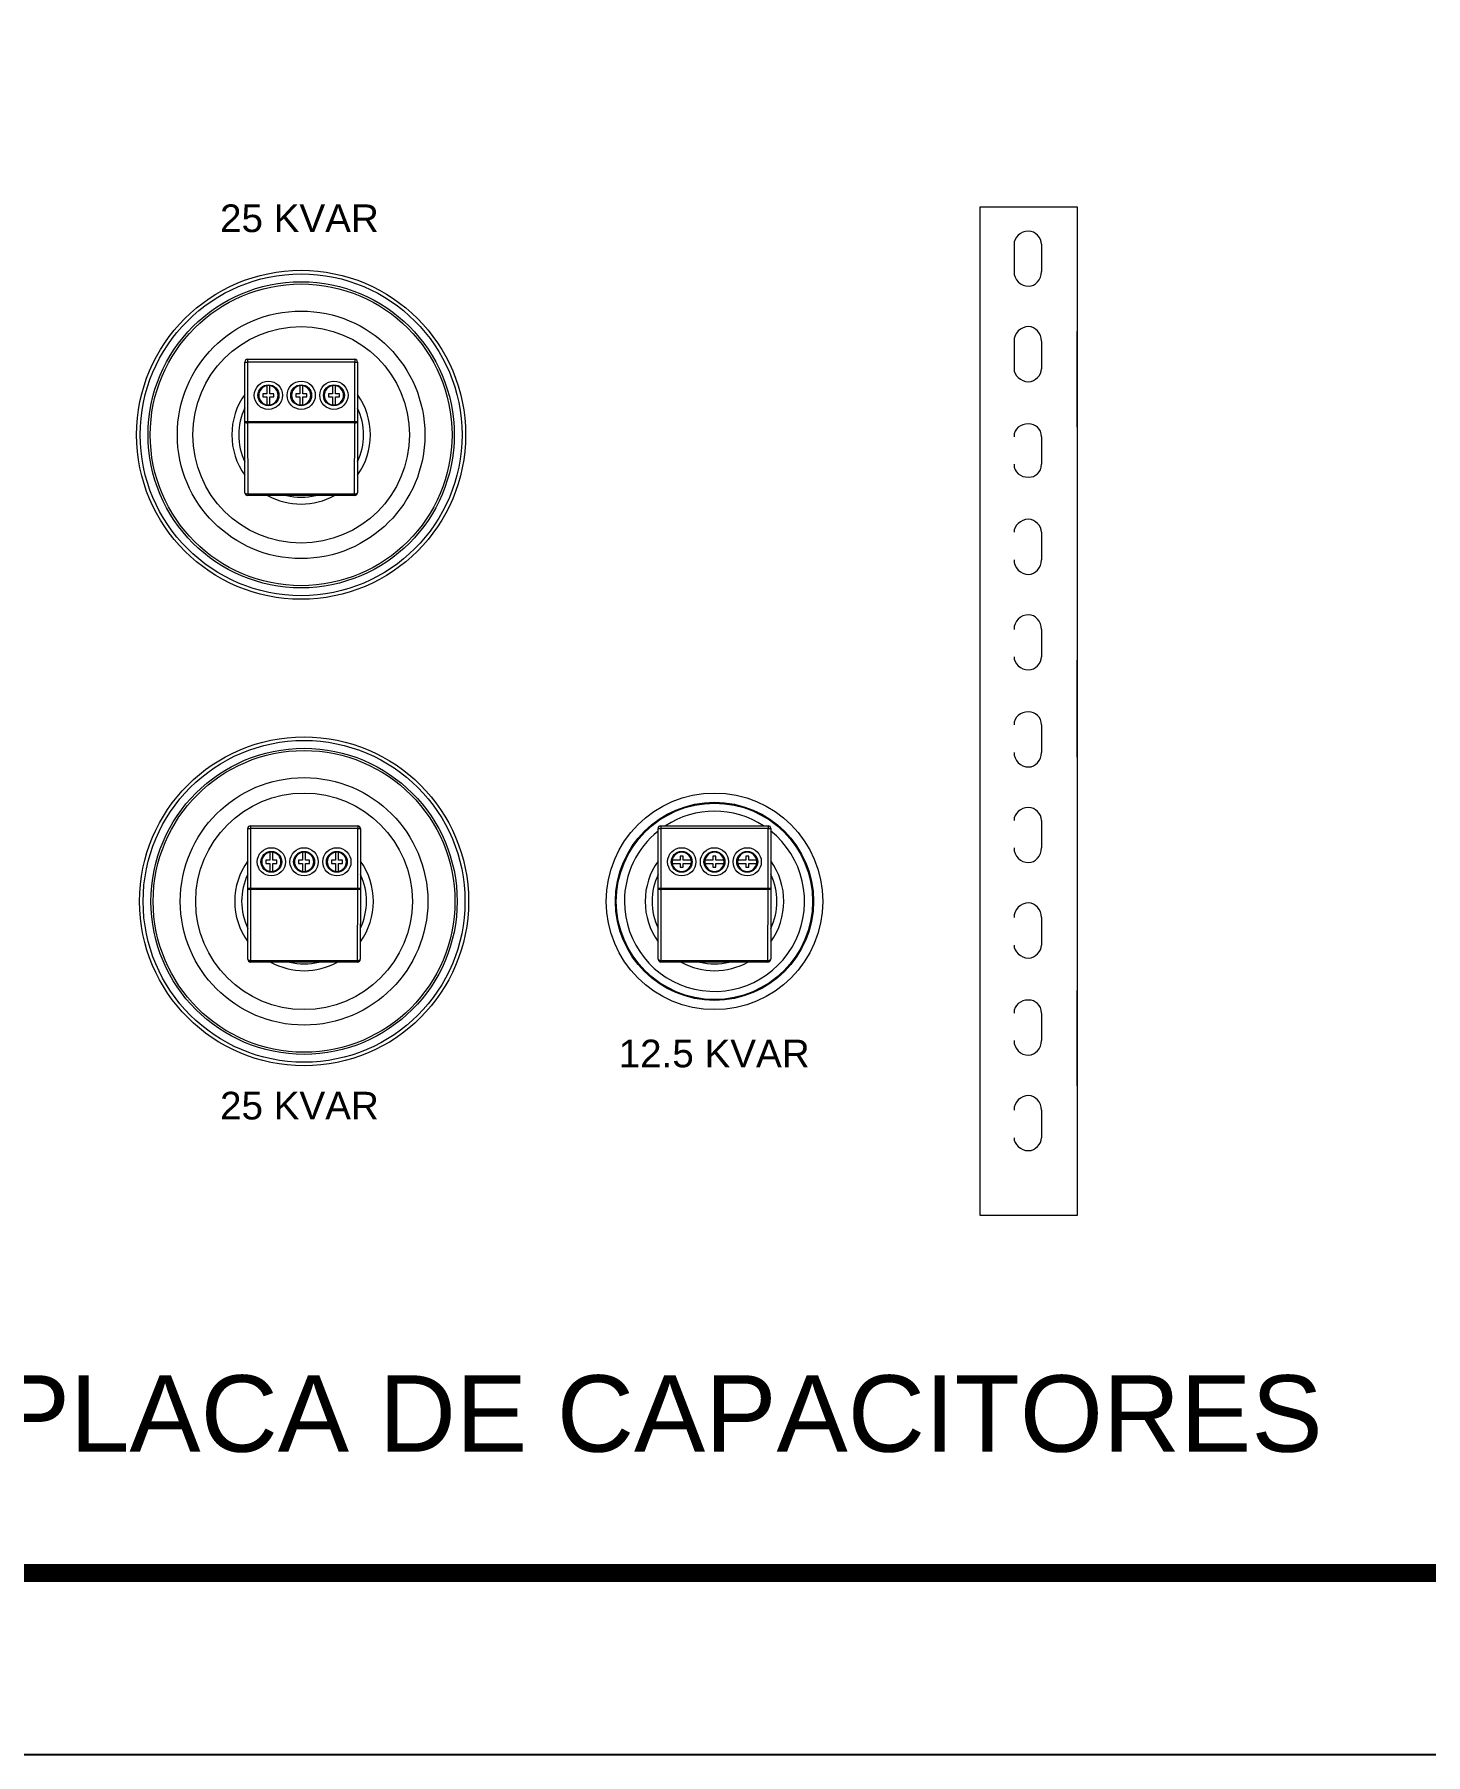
# Model space of a CAD drawing. Header units: millimetres. Extents: x 1004 to 59588, y 686 to 38112.
# Drawn here: x 44425 to 44931, y 35341 to 35966 of the extents above; entities that cross this region are included whole.
import ezdxf

# ---------------------------------------------------------------- set-up
doc = ezdxf.new("R2010")
doc.units = ezdxf.units.MM
for name, color, linetype in [('ARQ-FOLHA', 7, 'Continuous'), ('PDF4_Geometry', 7, 'Continuous'), ('PDF4_Text', 7, 'Continuous')]:
    doc.layers.add(name, color=color, linetype=linetype)
doc.styles.add('PDF Arial', font='arial.ttf')
doc.styles.get("Standard").update_dxf_attribs({"font": 'arial.ttf'})

# ---------------------------------------------------------------- blocks, each defined once
blk = doc.blocks.new('FOLHA A2')
at = {"layer": 'ARQ-FOLHA'}
blk.add_line((0, -420), (594, -420), dxfattribs=at)
at = {"layer": 'ARQ-FOLHA', "const_width": 1}
blk.add_lwpolyline([(25, -410), (584, -410), (584, -10), (25, -10), (25, -410)], dxfattribs=at)

msp = doc.modelspace()

# ---------------------------------------------------------------- linework, layer by layer
at = {"color": 7, "linetype": 'Continuous', "lineweight": 15}
for p, q in [((44501.81, 35847.35), (44502.81, 35847.35)), ((44501.81, 35825.7), (44501.81, 35847.35)), ((44502.81, 35848.35), (44541.78, 35848.35)), ((44502.81, 35848.35), (44502.81, 35847.35)), ((44541.78, 35847.35), (44502.81, 35847.35)), ((44502.81, 35847.35), (44502.81, 35825.7)), ((44541.78, 35848.35), (44541.78, 35847.35)), ((44541.78, 35825.7), (44541.78, 35847.35)), ((44541.78, 35847.35), (44542.78, 35847.35)), ((44542.78, 35847.35), (44542.78, 35825.7)), ((44509.85, 35838.73), (44509.85, 35835.82)), ((44510.95, 35835.82), (44510.95, 35838.73)), ((44521.75, 35838.73), (44521.75, 35835.82)), ((44522.85, 35835.82), (44522.85, 35838.73)), ((44533.65, 35838.73), (44533.65, 35835.82)), ((44534.75, 35835.82), (44534.75, 35838.73)), ((44509.85, 35835.82), (44508.4, 35835.82)), ((44508.4, 35835.82), (44508.4, 35834.72)), ((44508.4, 35834.72), (44509.85, 35834.72)), ((44509.85, 35834.72), (44509.85, 35831.82)), ((44512.4, 35835.82), (44510.95, 35835.82)), ((44510.95, 35831.82), (44510.95, 35834.72)), ((44510.95, 35834.72), (44512.4, 35834.72)), ((44512.4, 35834.72), (44512.4, 35835.82)), ((44521.75, 35835.82), (44520.3, 35835.82)), ((44520.3, 35835.82), (44520.3, 35834.72)), ((44520.3, 35834.72), (44521.75, 35834.72)), ((44521.75, 35834.72), (44521.75, 35831.82)), ((44524.3, 35835.82), (44522.85, 35835.82)), ((44522.85, 35831.82), (44522.85, 35834.72)), ((44522.85, 35834.72), (44524.3, 35834.72)), ((44524.3, 35834.72), (44524.3, 35835.82)), ((44533.65, 35835.82), (44532.2, 35835.82)), ((44532.2, 35835.82), (44532.2, 35834.72)), ((44532.2, 35834.72), (44533.65, 35834.72)), ((44533.65, 35834.72), (44533.65, 35831.82)), ((44536.2, 35835.82), (44534.75, 35835.82)), ((44534.75, 35831.82), (44534.75, 35834.72)), ((44534.75, 35834.72), (44536.2, 35834.72)), ((44536.2, 35834.72), (44536.2, 35835.82)), ((44501.81, 35825.7), (44502.81, 35825.7)), ((44501.86, 35799.85), (44501.81, 35825.7)), ((44502.81, 35825.7), (44541.78, 35825.7)), ((44502.81, 35825.7), (44502.81, 35825.27)), ((44541.78, 35825.27), (44502.81, 35825.27)), ((44502.81, 35825.27), (44502.86, 35799.42)), ((44541.73, 35799.42), (44541.78, 35825.27)), ((44541.78, 35825.7), (44542.78, 35825.7)), ((44541.78, 35825.7), (44541.78, 35825.27)), ((44542.78, 35825.7), (44542.73, 35799.85)), ((44502.86, 35799.42), (44541.73, 35799.42)), ((44502.86, 35799.42), (44502.86, 35798.85)), ((44541.73, 35798.85), (44502.86, 35798.85)), ((44541.73, 35799.42), (44541.73, 35798.85)), ((44502.87, 35677.82), (44503.87, 35677.82)), ((44502.87, 35656.17), (44502.87, 35677.82)), ((44503.87, 35678.82), (44542.84, 35678.82)), ((44503.87, 35678.82), (44503.87, 35677.82)), ((44542.84, 35677.82), (44503.87, 35677.82)), ((44503.87, 35677.82), (44503.87, 35656.17)), ((44542.84, 35678.82), (44542.84, 35677.82)), ((44542.84, 35656.17), (44542.84, 35677.82)), ((44542.84, 35677.82), (44543.84, 35677.82)), ((44543.84, 35677.82), (44543.84, 35656.17)), ((44651.98, 35677.82), (44652.98, 35677.82)), ((44651.98, 35656.17), (44651.98, 35677.82)), ((44652.98, 35678.82), (44691.95, 35678.82)), ((44652.98, 35678.82), (44652.98, 35677.82)), ((44691.95, 35677.82), (44652.98, 35677.82)), ((44652.98, 35677.82), (44652.98, 35656.17)), ((44691.95, 35678.82), (44691.95, 35677.82)), ((44691.95, 35656.17), (44691.95, 35677.82)), ((44691.95, 35677.82), (44692.95, 35677.82)), ((44692.95, 35677.82), (44692.95, 35656.17)), ((44510.91, 35669.2), (44510.91, 35666.29)), ((44512.01, 35666.29), (44512.01, 35669.2)), ((44522.81, 35669.2), (44522.81, 35666.29)), ((44523.91, 35666.29), (44523.91, 35669.2)), ((44534.71, 35669.2), (44534.71, 35666.29)), ((44535.81, 35666.29), (44535.81, 35669.2)), ((44660.01, 35667.74), (44660.01, 35666.29)), ((44661.11, 35667.74), (44660.01, 35667.74)), ((44661.11, 35666.29), (44661.11, 35667.74)), ((44673.01, 35667.74), (44671.91, 35667.74)), ((44671.91, 35667.74), (44671.91, 35666.29)), ((44673.01, 35666.29), (44673.01, 35667.74)), ((44684.91, 35667.74), (44683.81, 35667.74)), ((44683.81, 35667.74), (44683.81, 35666.29)), ((44684.91, 35666.29), (44684.91, 35667.74)), ((44510.91, 35666.29), (44509.46, 35666.29)), ((44509.46, 35666.29), (44509.46, 35665.19)), ((44509.46, 35665.19), (44510.91, 35665.19)), ((44510.91, 35665.19), (44510.91, 35662.29)), ((44513.46, 35666.29), (44512.01, 35666.29)), ((44512.01, 35662.29), (44512.01, 35665.19)), ((44512.01, 35665.19), (44513.46, 35665.19)), ((44513.46, 35665.19), (44513.46, 35666.29)), ((44522.81, 35666.29), (44521.36, 35666.29)), ((44521.36, 35666.29), (44521.36, 35665.19)), ((44521.36, 35665.19), (44522.81, 35665.19)), ((44522.81, 35665.19), (44522.81, 35662.29)), ((44525.36, 35666.29), (44523.91, 35666.29)), ((44523.91, 35662.29), (44523.91, 35665.19)), ((44523.91, 35665.19), (44525.36, 35665.19)), ((44525.36, 35665.19), (44525.36, 35666.29)), ((44534.71, 35666.29), (44533.26, 35666.29)), ((44533.26, 35666.29), (44533.26, 35665.19)), ((44533.26, 35665.19), (44534.71, 35665.19)), ((44534.71, 35665.19), (44534.71, 35662.29)), ((44537.26, 35666.29), (44535.81, 35666.29)), ((44535.81, 35662.29), (44535.81, 35665.19)), ((44535.81, 35665.19), (44537.26, 35665.19)), ((44537.26, 35665.19), (44537.26, 35666.29)), ((44660.01, 35666.29), (44657.11, 35666.29)), ((44657.11, 35665.19), (44660.01, 35665.19)), ((44660.01, 35665.19), (44660.01, 35663.74)), ((44660.01, 35663.74), (44661.11, 35663.74)), ((44664.02, 35666.29), (44661.11, 35666.29)), ((44661.11, 35665.19), (44664.02, 35665.19)), ((44661.11, 35663.74), (44661.11, 35665.19)), ((44671.91, 35666.29), (44669.01, 35666.29)), ((44669.01, 35665.19), (44671.91, 35665.19)), ((44671.91, 35665.19), (44671.91, 35663.74)), ((44671.91, 35663.74), (44673.01, 35663.74)), ((44675.92, 35666.29), (44673.01, 35666.29)), ((44673.01, 35663.74), (44673.01, 35665.19)), ((44673.01, 35665.19), (44675.92, 35665.19)), ((44683.81, 35666.29), (44680.91, 35666.29)), ((44680.91, 35665.19), (44683.81, 35665.19)), ((44683.81, 35665.19), (44683.81, 35663.74)), ((44683.81, 35663.74), (44684.91, 35663.74)), ((44687.82, 35666.29), (44684.91, 35666.29)), ((44684.91, 35665.19), (44687.82, 35665.19)), ((44684.91, 35663.74), (44684.91, 35665.19)), ((44502.87, 35656.17), (44503.87, 35656.17)), ((44502.92, 35630.32), (44502.87, 35656.17)), ((44503.87, 35656.17), (44542.84, 35656.17)), ((44503.87, 35656.17), (44503.87, 35655.74)), ((44542.84, 35655.74), (44503.87, 35655.74)), ((44503.87, 35655.74), (44503.92, 35629.89)), ((44542.79, 35629.89), (44542.84, 35655.74)), ((44542.84, 35656.17), (44543.84, 35656.17)), ((44542.84, 35656.17), (44542.84, 35655.74)), ((44543.84, 35656.17), (44543.79, 35630.32)), ((44651.98, 35656.17), (44652.98, 35656.17)), ((44652.03, 35630.32), (44651.98, 35656.17)), ((44652.98, 35656.17), (44691.95, 35656.17)), ((44652.98, 35656.17), (44652.98, 35655.74)), ((44691.95, 35655.74), (44652.98, 35655.74)), ((44652.98, 35655.74), (44653.03, 35629.89)), ((44691.89, 35629.89), (44691.95, 35655.74)), ((44691.95, 35656.17), (44692.95, 35656.17)), ((44691.95, 35656.17), (44691.95, 35655.74)), ((44692.95, 35656.17), (44692.89, 35630.32)), ((44503.92, 35629.89), (44542.79, 35629.89)), ((44503.92, 35629.89), (44503.92, 35629.32)), ((44542.79, 35629.32), (44503.92, 35629.32)), ((44542.79, 35629.89), (44542.79, 35629.32)), ((44653.03, 35629.89), (44691.89, 35629.89)), ((44653.03, 35629.89), (44653.03, 35629.32)), ((44691.89, 35629.32), (44653.03, 35629.32)), ((44691.89, 35629.89), (44691.89, 35629.32))]:
    msp.add_line(p, q, dxfattribs=at)
at = {"color": 7, "linetype": 'Continuous', "lineweight": 15, "flags": 128}
for points in [[(44501.81, 35825.7), (44501.83, 35825.61), (44501.88, 35825.53), (44501.98, 35825.46), (44502.1, 35825.39), (44502.25, 35825.34), (44502.43, 35825.3), (44502.61, 35825.27), (44502.81, 35825.27)], [(44541.78, 35825.27), (44541.98, 35825.27), (44542.16, 35825.3), (44542.34, 35825.34), (44542.49, 35825.39), (44542.61, 35825.46), (44542.71, 35825.53), (44542.76, 35825.61), (44542.78, 35825.7)], [(44501.86, 35799.85), (44501.88, 35799.77), (44501.94, 35799.69), (44502.03, 35799.61), (44502.16, 35799.55), (44502.31, 35799.5), (44502.48, 35799.46), (44502.67, 35799.43), (44502.86, 35799.42)], [(44541.73, 35799.42), (44541.92, 35799.43), (44542.11, 35799.46), (44542.28, 35799.5), (44542.44, 35799.55), (44542.56, 35799.61), (44542.65, 35799.69), (44542.71, 35799.77), (44542.73, 35799.85)], [(44502.87, 35656.17), (44502.89, 35656.08), (44502.95, 35656), (44503.04, 35655.93), (44503.16, 35655.86), (44503.31, 35655.81), (44503.49, 35655.77), (44503.68, 35655.74), (44503.87, 35655.74)], [(44542.84, 35655.74), (44543.04, 35655.74), (44543.23, 35655.77), (44543.4, 35655.81), (44543.55, 35655.86), (44543.67, 35655.93), (44543.77, 35656), (44543.82, 35656.08), (44543.84, 35656.17)], [(44651.98, 35656.17), (44652, 35656.08), (44652.05, 35656), (44652.14, 35655.93), (44652.27, 35655.86), (44652.42, 35655.81), (44652.59, 35655.77), (44652.78, 35655.74), (44652.98, 35655.74)], [(44691.95, 35655.74), (44692.14, 35655.74), (44692.33, 35655.77), (44692.51, 35655.81), (44692.66, 35655.86), (44692.78, 35655.93), (44692.87, 35656), (44692.93, 35656.08), (44692.95, 35656.17)], [(44502.92, 35630.32), (44502.94, 35630.24), (44503, 35630.16), (44503.09, 35630.08), (44503.22, 35630.02), (44503.37, 35629.97), (44503.54, 35629.93), (44503.73, 35629.9), (44503.92, 35629.89)], [(44542.79, 35629.89), (44542.98, 35629.9), (44543.17, 35629.93), (44543.35, 35629.97), (44543.5, 35630.02), (44543.62, 35630.08), (44543.71, 35630.16), (44543.77, 35630.24), (44543.79, 35630.32)], [(44652.03, 35630.32), (44652.05, 35630.24), (44652.11, 35630.16), (44652.2, 35630.08), (44652.32, 35630.02), (44652.47, 35629.97), (44652.65, 35629.93), (44652.84, 35629.9), (44653.03, 35629.89)], [(44691.89, 35629.89), (44692.09, 35629.9), (44692.28, 35629.93), (44692.45, 35629.97), (44692.6, 35630.02), (44692.73, 35630.08), (44692.82, 35630.16), (44692.88, 35630.24), (44692.89, 35630.32)]]:
    msp.add_lwpolyline(points, dxfattribs=at)
at = {"color": 7, "linetype": 'Continuous', "lineweight": 15}
for centre, radius in [((44522.28, 35820.91), 59.77), ((44522.28, 35820.91), 58.47), ((44522.28, 35820.91), 55.62), ((44522.28, 35820.91), 54.82), ((44522.28, 35820.91), 44.97), ((44522.28, 35820.91), 39.35), ((44510.4, 35835.27), 5.13), ((44510.4, 35835.27), 3.8), ((44522.3, 35835.27), 5.13), ((44522.3, 35835.27), 3.8), ((44534.2, 35835.27), 5.13), ((44534.2, 35835.27), 3.8), ((44523.35, 35651.38), 59.77), ((44523.35, 35651.38), 58.47), ((44523.35, 35651.38), 55.62), ((44523.35, 35651.38), 54.82), ((44523.35, 35651.38), 44.97), ((44523.35, 35651.38), 39.35), ((44672.47, 35651.38), 39.36), ((44672.47, 35651.38), 36), ((44672.47, 35651.38), 35.67), ((44511.46, 35665.74), 5.13), ((44511.46, 35665.74), 3.8), ((44523.36, 35665.74), 5.13), ((44523.36, 35665.74), 3.8), ((44535.26, 35665.74), 5.13), ((44535.26, 35665.74), 3.8), ((44660.56, 35665.74), 5.13), ((44660.56, 35665.74), 3.8), ((44672.46, 35665.74), 5.13), ((44672.46, 35665.74), 3.8), ((44684.36, 35665.74), 5.13), ((44684.36, 35665.74), 3.8)]:
    msp.add_circle(centre, radius, dxfattribs=at)
for centre, radius, start, end in [((44502.81, 35847.35), 1, 90.00128, 179.99872), ((44541.78, 35847.35), 1, 0, 90), ((44510.4, 35835.27), 3.5, 99.0411, 260.9589), ((44510.4, 35835.27), 3.5, 80.9589, 99.0411), ((44510.4, 35835.27), 3.5, 279.0411, 80.9589), ((44522.3, 35835.27), 3.5, 99.0411, 260.9589), ((44522.3, 35835.27), 3.5, 80.9589, 99.0411), ((44522.3, 35835.27), 3.5, 279.0411, 80.9589), ((44534.2, 35835.27), 3.5, 99.0411, 260.9589), ((44534.2, 35835.27), 3.5, 80.9589, 99.0411), ((44534.2, 35835.27), 3.5, 279.0411, 80.9589), ((44522.28, 35820.91), 25.19, 144.35696, 180), ((44522.28, 35820.91), 22.69, 154.44714, 180), ((44510.4, 35835.27), 3.5, 260.9589, 279.0411), ((44522.3, 35835.27), 3.5, 260.9589, 279.0411), ((44534.2, 35835.27), 3.5, 260.9589, 279.0411), ((44522.28, 35820.91), 25.19, 324.32118, 35.55342), ((44522.28, 35820.91), 22.69, 334.40438, 25.41826), ((44522.28, 35820.91), 25.19, 180, 215.63095), ((44522.28, 35820.91), 22.69, 180, 205.72993), ((44502.86, 35799.85), 1, 180.1188, 270), ((44522.28, 35820.91), 25.19, 241.10667, 298.89333), ((44522.28, 35820.91), 22.69, 256.40213, 283.59787), ((44541.73, 35799.85), 1, 270, 359.8812), ((44672.47, 35651.38), 32.73, 56.96321, 123.03679), ((44503.87, 35677.82), 1, 90.00128, 179.99872), ((44542.84, 35677.82), 1, 0, 90), ((44672.47, 35651.38), 32.73, 180, 51.57153), ((44672.47, 35651.38), 32.73, 128.77107, 180), ((44652.98, 35677.82), 1, 90, 180), ((44691.95, 35677.82), 1, 0, 90), ((44511.46, 35665.74), 3.5, 99.0411, 260.9589), ((44511.46, 35665.74), 3.5, 80.9589, 99.0411), ((44511.46, 35665.74), 3.5, 279.0411, 80.9589), ((44523.36, 35665.74), 3.5, 99.0411, 260.9589), ((44523.36, 35665.74), 3.5, 80.9589, 99.0411), ((44523.36, 35665.74), 3.5, 279.0411, 80.9589), ((44535.26, 35665.74), 3.5, 99.0411, 260.9589), ((44535.26, 35665.74), 3.5, 80.9589, 99.0411), ((44535.26, 35665.74), 3.5, 279.0411, 80.9589), ((44660.56, 35665.74), 3.5, 9.0411, 170.9589), ((44672.46, 35665.74), 3.5, 9.0411, 170.9589), ((44684.36, 35665.74), 3.5, 9.0411, 170.9589), ((44523.35, 35651.38), 25.19, 144.35696, 180), ((44511.46, 35665.74), 3.5, 260.9589, 279.0411), ((44523.36, 35665.74), 3.5, 260.9589, 279.0411), ((44535.26, 35665.74), 3.5, 260.9589, 279.0411), ((44523.35, 35651.38), 25.19, 324.32118, 35.55342), ((44672.47, 35651.38), 25.19, 144.44658, 180), ((44660.56, 35665.74), 3.5, 170.9589, 189.0411), ((44660.56, 35665.74), 3.5, 189.0411, 350.9589), ((44660.56, 35665.74), 3.5, 350.9589, 9.0411), ((44672.46, 35665.74), 3.5, 170.9589, 189.0411), ((44672.46, 35665.74), 3.5, 189.0411, 350.9589), ((44672.46, 35665.74), 3.5, 350.9589, 9.0411), ((44684.36, 35665.74), 3.5, 170.9589, 189.0411), ((44684.36, 35665.74), 3.5, 189.0411, 350.9589), ((44684.36, 35665.74), 3.5, 350.9589, 9.0411), ((44672.47, 35651.38), 25.19, 324.32118, 35.64304), ((44523.35, 35651.38), 22.69, 154.44714, 180), ((44523.35, 35651.38), 22.69, 334.40438, 25.41826), ((44672.47, 35651.38), 22.69, 154.58174, 180), ((44672.47, 35651.38), 22.69, 334.27007, 25.55286), ((44523.35, 35651.38), 25.19, 180, 215.63095), ((44523.35, 35651.38), 22.69, 180, 205.72993), ((44672.47, 35651.38), 25.19, 180, 215.63095), ((44672.47, 35651.38), 22.69, 180, 205.59562), ((44503.92, 35630.32), 1, 180.1188, 270), ((44542.79, 35630.32), 1, 270, 359.8812), ((44653.03, 35630.32), 1, 180.1188, 270), ((44691.89, 35630.32), 1, 270, 359.8812), ((44523.35, 35651.38), 25.19, 241.10667, 298.89333), ((44523.35, 35651.38), 22.69, 256.40213, 283.59787), ((44672.47, 35651.38), 25.19, 241.35342, 298.88451), ((44672.47, 35651.38), 22.69, 256.40213, 283.59787)]:
    msp.add_arc(centre, radius, start, end, dxfattribs=at)
at = {"layer": 'PDF4_Geometry', "lineweight": 0}
for points in [[(44804.24, 35537.27), (44768.95, 35537.27), (44768.95, 35903.73), (44804.24, 35903.73)], [(44804.24, 35823.73), (44804.24, 35858.44)], [(44804.24, 35703.74), (44804.24, 35739.03)], [(44804.24, 35584.32), (44804.24, 35619.03)]]:
    msp.add_lwpolyline(points, close=True, dxfattribs=at)
for points in [[(44768.95, 35903.73), (44804.24, 35903.73)], [(44781.3, 35890.21), (44781.3, 35890.21)], [(44791.3, 35890.21), (44791.3, 35880.21)], [(44781.3, 35854.91), (44781.3, 35854.91)], [(44791.3, 35854.91), (44791.3, 35844.91)], [(44781.3, 35820.21), (44781.3, 35820.21)], [(44791.3, 35820.21), (44791.3, 35810.21)], [(44781.3, 35785.5), (44781.3, 35785.5)], [(44791.3, 35785.5), (44791.3, 35775.5)], [(44781.3, 35750.21), (44781.3, 35750.21)], [(44791.3, 35750.21), (44791.3, 35740.21)], [(44781.3, 35715.5), (44781.3, 35715.5)], [(44791.3, 35715.5), (44791.3, 35705.5)], [(44781.3, 35680.79), (44781.3, 35680.79)], [(44791.3, 35680.79), (44791.3, 35670.79)], [(44781.3, 35645.5), (44781.3, 35645.5)], [(44791.3, 35645.5), (44791.3, 35635.5)], [(44781.3, 35610.79), (44781.3, 35610.79)], [(44791.3, 35610.79), (44791.3, 35600.79)], [(44781.3, 35575.5), (44781.3, 35575.5)], [(44791.3, 35575.5), (44791.3, 35565.5)]]:
    msp.add_lwpolyline(points, dxfattribs=at)
for points in [[(44781.3, 35890.21), (44781.3, 35880.21, 0.416667), (44786.6, 35874.91)], [(44786.6, 35860.21, 0.416667), (44781.3, 35854.91), (44781.3, 35844.91)]]:
    msp.add_lwpolyline(points, format="xyb", dxfattribs=at)
for centre, start, end in [((44786.57, 35775.48), 179.76027, 270.23973), ((44786.57, 35750.23), 89.76027, 180.23973), ((44786.57, 35705.48), 179.76027, 270.23973), ((44786.57, 35670.77), 179.76027, 270.23973), ((44786.57, 35645.52), 89.76027, 180.23973), ((44786.57, 35600.77), 179.76027, 270.23973), ((44786.57, 35575.52), 89.76027, 180.23973)]:
    msp.add_arc(centre, 5.27, start, end, dxfattribs=at)
for points in [[(44786.6, 35894.91), (44783.66, 35894.91), (44781.3, 35892.56), (44781.3, 35890.21)], [(44791.3, 35890.21), (44791.3, 35892.56), (44788.95, 35894.91), (44786.6, 35894.91)], [(44786.6, 35874.91), (44788.95, 35874.91), (44791.3, 35877.26), (44791.3, 35880.21)], [(44791.3, 35854.91), (44791.3, 35857.85), (44788.95, 35860.21), (44786.6, 35860.21)], [(44781.3, 35844.91), (44781.3, 35842.56), (44783.66, 35840.21), (44786.6, 35840.21)], [(44786.6, 35840.21), (44788.95, 35840.21), (44791.3, 35842.56), (44791.3, 35844.91)], [(44786.6, 35824.91), (44783.66, 35824.91), (44781.3, 35823.15), (44781.3, 35820.21)], [(44791.3, 35820.21), (44791.3, 35823.15), (44788.95, 35824.91), (44786.6, 35824.91)], [(44781.3, 35810.21), (44781.3, 35807.26), (44783.66, 35805.5), (44786.6, 35805.5)], [(44786.6, 35805.5), (44788.95, 35805.5), (44791.3, 35807.26), (44791.3, 35810.21)], [(44786.6, 35790.21), (44783.66, 35790.21), (44781.3, 35787.85), (44781.3, 35785.5)], [(44791.3, 35785.5), (44791.3, 35787.85), (44788.95, 35790.21), (44786.6, 35790.21)], [(44786.6, 35770.21), (44788.95, 35770.21), (44791.3, 35772.56), (44791.3, 35775.5)], [(44791.3, 35750.21), (44791.3, 35753.15), (44788.95, 35755.5), (44786.6, 35755.5)], [(44781.3, 35740.21), (44781.3, 35737.85), (44783.66, 35735.5), (44786.6, 35735.5)], [(44786.6, 35735.5), (44788.95, 35735.5), (44791.3, 35737.85), (44791.3, 35740.21)], [(44786.6, 35720.21), (44783.66, 35720.21), (44781.3, 35718.44), (44781.3, 35715.5)], [(44791.3, 35715.5), (44791.3, 35718.44), (44788.95, 35720.21), (44786.6, 35720.21)], [(44786.6, 35700.21), (44788.95, 35700.21), (44791.3, 35702.56), (44791.3, 35705.5)], [(44786.6, 35685.5), (44783.66, 35685.5), (44781.3, 35683.15), (44781.3, 35680.79)], [(44791.3, 35680.79), (44791.3, 35683.15), (44788.95, 35685.5), (44786.6, 35685.5)], [(44786.6, 35665.5), (44788.95, 35665.5), (44791.3, 35667.85), (44791.3, 35670.79)], [(44791.3, 35645.5), (44791.3, 35648.44), (44788.95, 35650.79), (44786.6, 35650.79)], [(44781.3, 35635.5), (44781.3, 35633.15), (44783.66, 35630.79), (44786.6, 35630.79)], [(44786.6, 35630.79), (44788.95, 35630.79), (44791.3, 35633.15), (44791.3, 35635.5)], [(44786.6, 35615.5), (44783.66, 35615.5), (44781.3, 35613.74), (44781.3, 35610.79)], [(44791.3, 35610.79), (44791.3, 35613.74), (44788.95, 35615.5), (44786.6, 35615.5)], [(44786.6, 35595.5), (44788.95, 35595.5), (44791.3, 35597.85), (44791.3, 35600.79)], [(44791.3, 35575.5), (44791.3, 35578.44), (44788.95, 35580.79), (44786.6, 35580.79)], [(44781.3, 35565.5), (44781.3, 35563.15), (44783.66, 35560.79), (44786.6, 35560.79)], [(44786.6, 35560.79), (44788.95, 35560.79), (44791.3, 35563.15), (44791.3, 35565.5)]]:
    msp.add_open_spline(points, degree=3, dxfattribs=at)

# ---------------------------------------------------------------- block references
at = {"layer": 'ARQ-FOLHA', "xscale": 6.595981259956956, "yscale": 6.595981259956956, "zscale": 6.595981259956956}
msp.add_blockref('FOLHA A2', (42498.59, 38111.64), dxfattribs=at)

# ---------------------------------------------------------------- texts
for s, p in [('25 KVAR', (44492.81, 35894.58)), ('12.5 KVAR', (44637.64, 35591.07)), ('25 KVAR', (44492.81, 35572.12))]:
    msp.add_text(s, height=10.045).set_placement(p)
at = {"layer": 'PDF4_Text', "insert": (44075.9, 35450.98), "char_height": 27.7907, "attachment_point": 7, "style": 'PDF Arial'}
msp.add_mtext('VISTA SUPERIOR PLACA DE CAPACITORES', dxfattribs=at)

doc.saveas('drawing.dxf')
